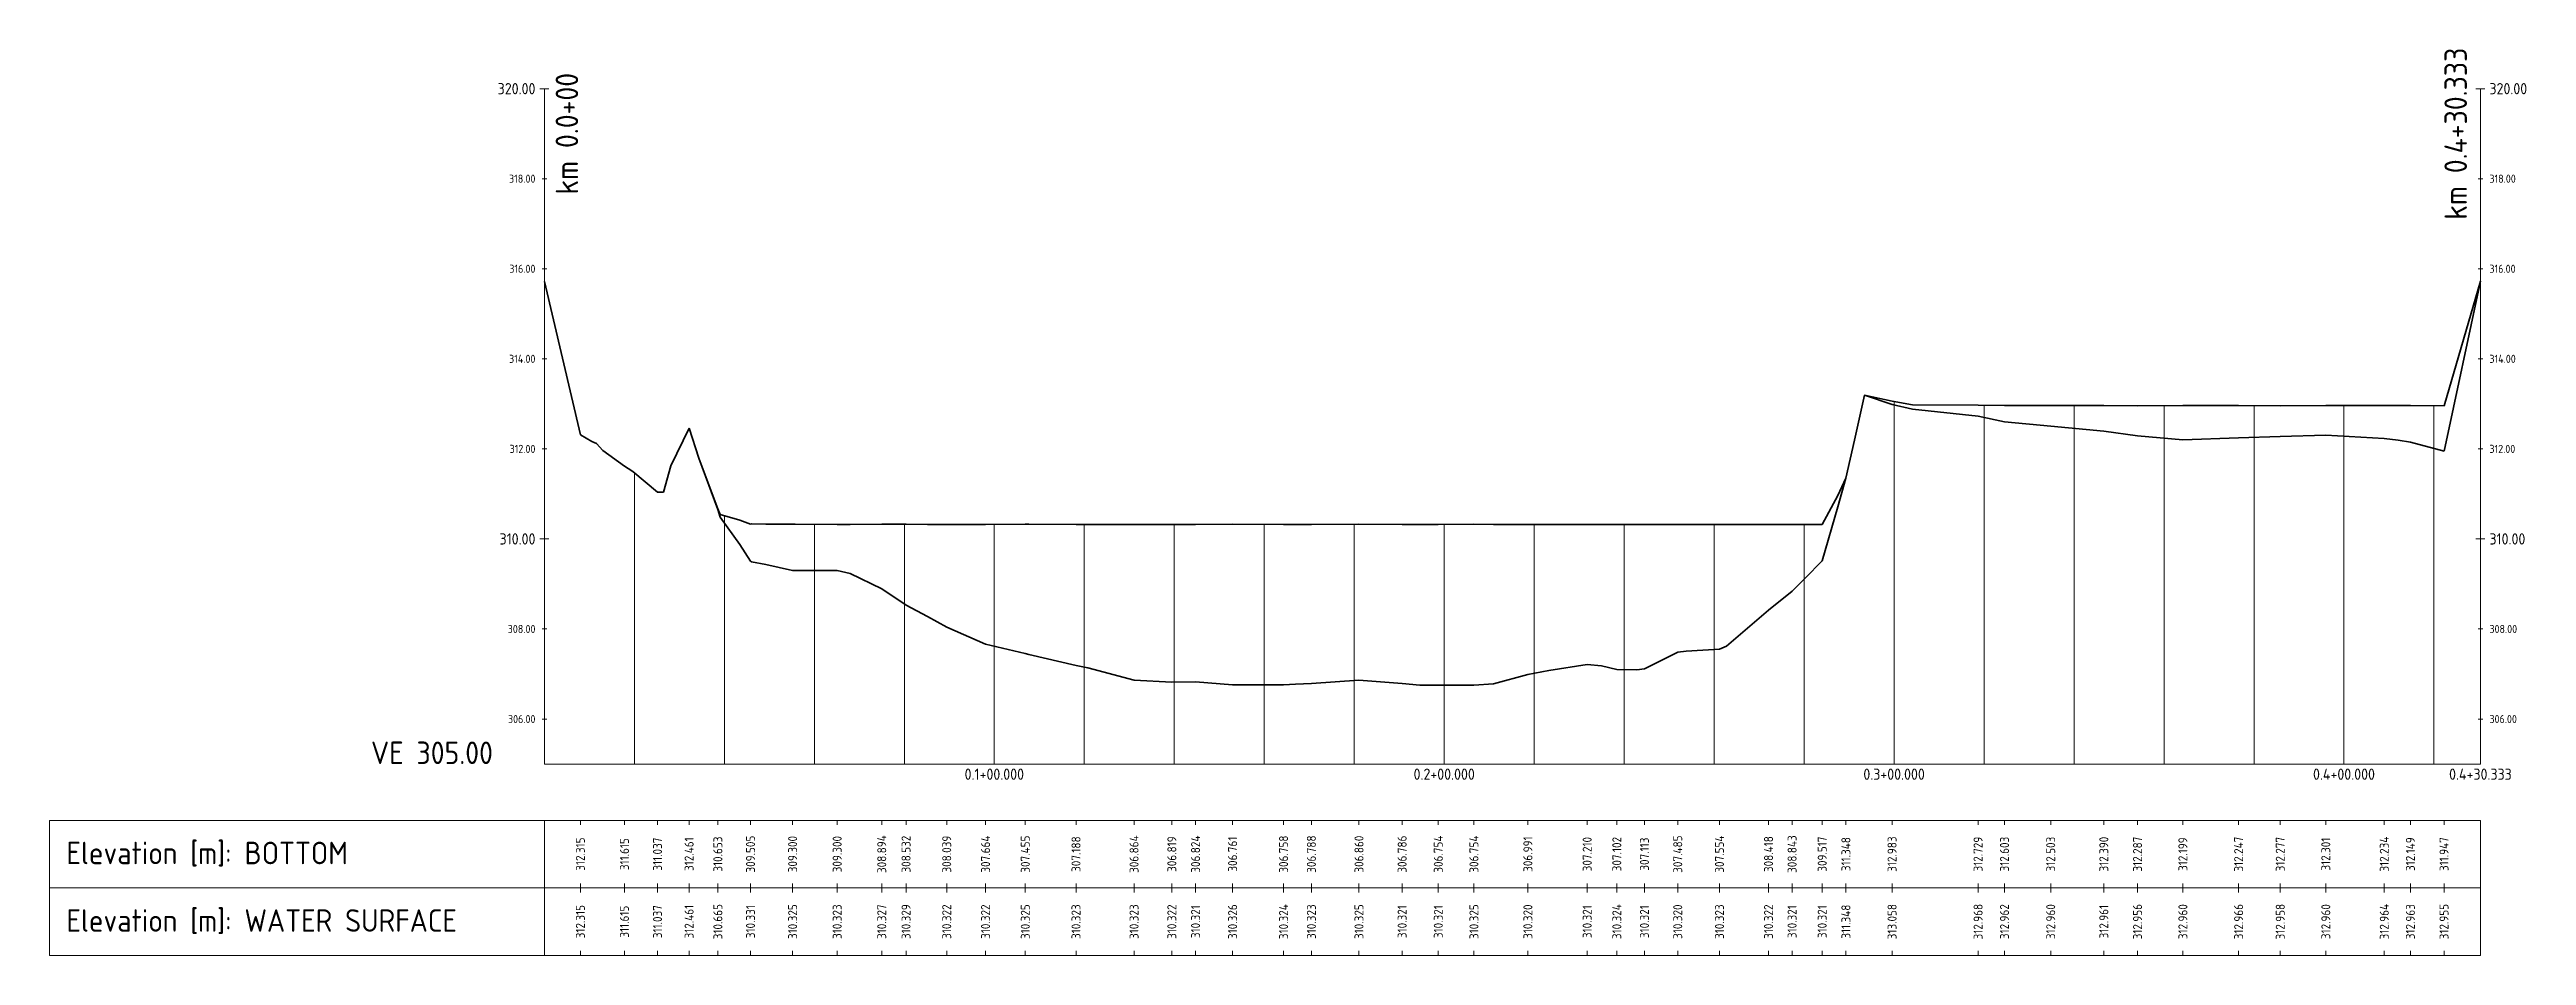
# Model space of a CAD drawing. Extents: x 67463 to 68362, y 11592 to 12816.
# Drawn here: x 67812 to 68362, y 12615 to 12816 of the extents above; entities outside this region: 1.
import ezdxf

# ---------------------------------------------------------------- set-up
doc = ezdxf.new("R2010")
doc.units = 0
doc.header["$MEASUREMENT"] = 0
doc.layers.add('4', color=254, linetype='CONTINUOUS', lineweight=9)
doc.styles.add('A_HoehenPlan', font='isocp.shx')
doc.styles.add('A_HoehenPlanBand', font='isocp.shx')

msp = doc.modelspace()

# ---------------------------------------------------------------- linework, layer by layer
at = {"layer": '4', "color": 251, "linetype": 'Continuous', "lineweight": 15}
for p, q in [((67920.68, 12807.8), (67922.68, 12807.8)), ((67920.68, 12807.8), (67922.68, 12807.8)), ((68351.01, 12807.8), (68353.01, 12807.8)), ((68351.01, 12807.8), (68353.01, 12807.8)), ((67920.68, 12707.8), (67922.68, 12707.8)), ((67920.68, 12707.8), (67922.68, 12707.8)), ((68351.01, 12707.8), (68353.01, 12707.8)), ((68351.01, 12707.8), (68353.01, 12707.8))]:
    msp.add_line(p, q, dxfattribs=at)
at = {"layer": '4', "color": 7, "lineweight": 15}
for p, q in [((67921.68, 12657.8), (67921.68, 12807.8)), ((68352.01, 12657.8), (68352.01, 12807.8)), ((67921.68, 12657.8), (68352.01, 12657.8))]:
    msp.add_line(p, q, dxfattribs=at)
at = {"layer": '4', "color": 253, "linetype": 'Continuous', "lineweight": 15}
for p, q in [((67921.18, 12787.8), (67922.18, 12787.8)), ((67921.18, 12787.8), (67922.18, 12787.8)), ((68351.51, 12787.8), (68352.51, 12787.8)), ((68351.51, 12787.8), (68352.51, 12787.8)), ((67921.18, 12767.8), (67922.18, 12767.8)), ((67921.18, 12767.8), (67922.18, 12767.8)), ((68351.51, 12767.8), (68352.51, 12767.8)), ((68351.51, 12767.8), (68352.51, 12767.8)), ((67921.18, 12747.8), (67922.18, 12747.8)), ((67921.18, 12747.8), (67922.18, 12747.8)), ((68351.51, 12747.8), (68352.51, 12747.8)), ((68351.51, 12747.8), (68352.51, 12747.8)), ((67921.18, 12727.8), (67922.18, 12727.8)), ((67921.18, 12727.8), (67922.18, 12727.8)), ((68351.51, 12727.8), (68352.51, 12727.8)), ((68351.51, 12727.8), (68352.51, 12727.8)), ((67921.18, 12687.8), (67922.18, 12687.8)), ((67921.18, 12687.8), (67922.18, 12687.8)), ((68351.51, 12687.8), (68352.51, 12687.8)), ((68351.51, 12687.8), (68352.51, 12687.8)), ((67921.18, 12667.8), (67922.18, 12667.8)), ((67921.18, 12667.8), (67922.18, 12667.8)), ((68351.51, 12667.8), (68352.51, 12667.8)), ((68351.51, 12667.8), (68352.51, 12667.8))]:
    msp.add_line(p, q, dxfattribs=at)
at = {"layer": '4', "color": 252, "linetype": 'Continuous', "lineweight": 18}
for p, q in [((67921.68, 12657.8), (67921.68, 12764.97)), ((67921.68, 12657.8), (67921.68, 12764.97)), ((68221.68, 12657.8), (68221.68, 12738.3)), ((68221.68, 12657.8), (68221.68, 12738.3)), ((68321.68, 12657.8), (68321.68, 12737.42)), ((68321.68, 12657.8), (68321.68, 12737.42)), ((68021.68, 12657.8), (68021.68, 12711.03)), ((68021.68, 12657.8), (68021.68, 12711.03)), ((68121.68, 12657.8), (68121.68, 12711.02)), ((68121.68, 12657.8), (68121.68, 12711.02))]:
    msp.add_line(p, q, dxfattribs=at)
at = {"layer": '4', "color": 92, "linetype": 'Continuous', "lineweight": 35}
for p, q in [((67921.68, 12764.97), (67929.67, 12730.95)), ((67921.68, 12764.97), (67929.67, 12730.95)), ((68343.92, 12727.27), (68352.01, 12765.04)), ((68343.92, 12727.27), (68352.01, 12765.04)), ((68212.86, 12729.74), (68215.08, 12739.75)), ((68212.86, 12729.74), (68215.08, 12739.75)), ((68215.08, 12739.75), (68221.23, 12737.64)), ((68215.08, 12739.75), (68221.23, 12737.64)), ((68221.23, 12737.64), (68225.77, 12736.65)), ((68221.23, 12737.64), (68225.77, 12736.65)), ((68225.77, 12736.65), (68240.35, 12735.09)), ((68225.77, 12736.65), (68240.35, 12735.09)), ((68240.35, 12735.09), (68246.22, 12733.83)), ((68240.35, 12735.09), (68246.22, 12733.83)), ((67929.67, 12730.95), (67932.25, 12729.42)), ((67929.67, 12730.95), (67932.25, 12729.42)), ((67932.25, 12729.42), (67933.29, 12729)), ((67932.25, 12729.42), (67933.29, 12729)), ((67949.79, 12724.06), (67953.84, 12732.41)), ((67949.79, 12724.06), (67953.84, 12732.41)), ((67953.84, 12732.41), (67956, 12725.74)), ((67953.84, 12732.41), (67956, 12725.74)), ((68210.97, 12721.28), (68212.86, 12729.74)), ((68210.97, 12721.28), (68212.86, 12729.74)), ((68246.22, 12733.83), (68256.49, 12732.83)), ((68246.22, 12733.83), (68256.49, 12732.83)), ((68256.49, 12732.83), (68268.3, 12731.71)), ((68256.49, 12732.83), (68268.3, 12731.71)), ((68268.3, 12731.71), (68275.79, 12730.67)), ((68268.3, 12731.71), (68275.79, 12730.67)), ((68275.79, 12730.67), (68285.87, 12729.8)), ((68275.79, 12730.67), (68285.87, 12729.8)), ((68285.87, 12729.8), (68298.26, 12730.28)), ((68285.87, 12729.8), (68298.26, 12730.28)), ((68298.26, 12730.28), (68307.52, 12730.57)), ((68298.26, 12730.28), (68307.52, 12730.57)), ((68307.52, 12730.57), (68317.64, 12730.81)), ((68307.52, 12730.57), (68317.64, 12730.81)), ((68317.64, 12730.81), (68330.64, 12730.14)), ((68317.64, 12730.81), (68330.64, 12730.14)), ((68330.64, 12730.14), (68333.71, 12729.75)), ((68330.64, 12730.14), (68333.71, 12729.75)), ((68333.71, 12729.75), (68336.44, 12729.29)), ((68333.71, 12729.75), (68336.44, 12729.29)), ((68336.44, 12729.29), (68343.92, 12727.27)), ((68336.44, 12729.29), (68343.92, 12727.27)), ((67933.29, 12729), (67934.66, 12727.45)), ((67933.29, 12729), (67934.66, 12727.45)), ((67934.66, 12727.45), (67939.47, 12723.95)), ((67934.66, 12727.45), (67939.47, 12723.95)), ((67939.47, 12723.95), (67940.3, 12723.42)), ((67939.47, 12723.95), (67940.3, 12723.42)), ((67948.13, 12718.2), (67949.79, 12724.06)), ((67948.13, 12718.2), (67949.79, 12724.06)), ((67956, 12725.74), (67960.23, 12714.34)), ((67956, 12725.74), (67960.23, 12714.34)), ((67940.3, 12723.42), (67941.31, 12722.79)), ((67940.3, 12723.42), (67941.31, 12722.79)), ((67941.31, 12722.79), (67946.82, 12718.17)), ((67941.31, 12722.79), (67946.82, 12718.17)), ((67946.82, 12718.17), (67948.13, 12718.2)), ((67946.82, 12718.17), (67948.13, 12718.2)), ((68209.16, 12714.91), (68210.97, 12721.28)), ((68209.16, 12714.91), (68210.97, 12721.28)), ((67960.23, 12714.34), (67960.78, 12712.63)), ((67960.23, 12714.34), (67960.78, 12712.63)), ((67960.78, 12712.63), (67965.13, 12706.58)), ((67960.78, 12712.63), (67965.13, 12706.58)), ((68205.7, 12702.97), (68209.16, 12714.91)), ((68205.7, 12702.97), (68209.16, 12714.91)), ((67965.13, 12706.58), (67967.49, 12702.85)), ((67965.13, 12706.58), (67967.49, 12702.85)), ((67967.49, 12702.85), (67967.74, 12702.75)), ((67967.49, 12702.85), (67967.74, 12702.75)), ((67967.74, 12702.75), (67970.93, 12702.1)), ((67967.74, 12702.75), (67970.93, 12702.1)), ((67970.93, 12702.1), (67976.85, 12700.81)), ((67970.93, 12702.1), (67976.85, 12700.81)), ((68201.95, 12699.12), (68205.7, 12702.97)), ((68201.95, 12699.12), (68205.7, 12702.97)), ((67976.85, 12700.81), (67977.44, 12700.8)), ((67976.85, 12700.81), (67977.44, 12700.8)), ((67977.44, 12700.8), (67986.75, 12700.8)), ((67977.44, 12700.8), (67986.75, 12700.8)), ((67986.75, 12700.8), (67989.65, 12700.12)), ((67986.75, 12700.8), (67989.65, 12700.12)), ((67989.65, 12700.12), (67996.66, 12696.74)), ((67989.65, 12700.12), (67996.66, 12696.74)), ((67996.66, 12696.74), (68002.06, 12693.12)), ((67996.66, 12696.74), (68002.06, 12693.12)), ((68193.77, 12691.98), (68199.01, 12696.23)), ((68193.77, 12691.98), (68199.01, 12696.23)), ((68199.01, 12696.23), (68201.95, 12699.12)), ((68199.01, 12696.23), (68201.95, 12699.12)), ((68002.06, 12693.12), (68006.84, 12690.61)), ((68002.06, 12693.12), (68006.84, 12690.61)), ((68006.84, 12690.61), (68011.1, 12688.19)), ((68006.84, 12690.61), (68011.1, 12688.19)), ((68186.54, 12685.73), (68193.77, 12691.98)), ((68186.54, 12685.73), (68193.77, 12691.98)), ((68011.1, 12688.19), (68019.73, 12684.44)), ((68011.1, 12688.19), (68019.73, 12684.44)), ((68184.43, 12683.95), (68186.54, 12685.73)), ((68184.43, 12683.95), (68186.54, 12685.73)), ((68019.73, 12684.44), (68028.57, 12682.36)), ((68019.73, 12684.44), (68028.57, 12682.36)), ((68028.57, 12682.36), (68029.34, 12682.16)), ((68028.57, 12682.36), (68029.34, 12682.16)), ((68029.34, 12682.16), (68039.84, 12679.68)), ((68029.34, 12682.16), (68039.84, 12679.68)), ((68039.84, 12679.68), (68042.47, 12679.16)), ((68039.84, 12679.68), (68042.47, 12679.16)), ((68144.91, 12678.57), (68153.46, 12679.9)), ((68144.91, 12678.57), (68153.46, 12679.9)), ((68153.46, 12679.9), (68156.62, 12679.64)), ((68153.46, 12679.9), (68156.62, 12679.64)), ((68156.62, 12679.64), (68160.05, 12678.82)), ((68156.62, 12679.64), (68160.05, 12678.82)), ((68166.19, 12678.93), (68167.53, 12679.63)), ((68166.19, 12678.93), (68167.53, 12679.63)), ((68167.53, 12679.63), (68173.59, 12682.66)), ((68167.53, 12679.63), (68173.59, 12682.66)), ((68173.59, 12682.66), (68175.46, 12682.9)), ((68173.59, 12682.66), (68175.46, 12682.9)), ((68175.46, 12682.9), (68182.87, 12683.35)), ((68175.46, 12682.9), (68182.87, 12683.35)), ((68182.87, 12683.35), (68184.43, 12683.95)), ((68182.87, 12683.35), (68184.43, 12683.95)), ((68042.47, 12679.16), (68052.74, 12676.44)), ((68042.47, 12679.16), (68052.74, 12676.44)), ((68052.74, 12676.44), (68061.14, 12675.99)), ((68052.74, 12676.44), (68061.14, 12675.99)), ((68061.14, 12675.99), (68066.41, 12676.05)), ((68061.14, 12675.99), (68066.41, 12676.05)), ((68066.41, 12676.05), (68074.64, 12675.41)), ((68066.41, 12676.05), (68074.64, 12675.41)), ((68074.64, 12675.41), (68085.97, 12675.38)), ((68074.64, 12675.41), (68085.97, 12675.38)), ((68085.97, 12675.38), (68088.65, 12675.58)), ((68085.97, 12675.38), (68088.65, 12675.58)), ((68088.65, 12675.58), (68092.16, 12675.68)), ((68088.65, 12675.58), (68092.16, 12675.68)), ((68092.16, 12675.68), (68102.74, 12676.41)), ((68092.16, 12675.68), (68102.74, 12676.41)), ((68102.74, 12676.41), (68112.33, 12675.66)), ((68102.74, 12676.41), (68112.33, 12675.66)), ((68112.33, 12675.66), (68116.24, 12675.36)), ((68112.33, 12675.66), (68116.24, 12675.36)), ((68116.24, 12675.36), (68120.37, 12675.35)), ((68116.24, 12675.36), (68120.37, 12675.35)), ((68120.37, 12675.35), (68128.29, 12675.34)), ((68120.37, 12675.35), (68128.29, 12675.34)), ((68128.29, 12675.34), (68132.64, 12675.61)), ((68128.29, 12675.34), (68132.64, 12675.61)), ((68132.64, 12675.61), (68140.28, 12677.71)), ((68132.64, 12675.61), (68140.28, 12677.71)), ((68140.28, 12677.71), (68144.91, 12678.57)), ((68140.28, 12677.71), (68144.91, 12678.57)), ((68160.05, 12678.82), (68164.47, 12678.74)), ((68160.05, 12678.82), (68164.47, 12678.74)), ((68164.47, 12678.74), (68166.19, 12678.93)), ((68164.47, 12678.74), (68166.19, 12678.93))]:
    msp.add_line(p, q, dxfattribs=at)
at = {"layer": '4', "color": 5, "linetype": 'Continuous', "lineweight": 35}
for p, q in [((67921.68, 12764.97), (67929.67, 12730.95)), ((67921.68, 12764.97), (67929.67, 12730.95)), ((68343.92, 12737.35), (68352.01, 12765.03)), ((68343.92, 12737.35), (68352.01, 12765.03)), ((68212.86, 12729.73), (68215.08, 12739.75)), ((68212.86, 12729.73), (68215.08, 12739.75)), ((68215.08, 12739.75), (68221.23, 12738.38)), ((68215.08, 12739.75), (68221.23, 12738.38)), ((68221.23, 12738.38), (68225.77, 12737.57)), ((68221.23, 12738.38), (68225.77, 12737.57)), ((68225.77, 12737.57), (68240.35, 12737.48)), ((68225.77, 12737.57), (68240.35, 12737.48)), ((68240.35, 12737.48), (68246.22, 12737.42)), ((68240.35, 12737.48), (68246.22, 12737.42)), ((68246.22, 12737.42), (68256.49, 12737.4)), ((68246.22, 12737.42), (68256.49, 12737.4)), ((68256.49, 12737.4), (68268.3, 12737.42)), ((68256.49, 12737.4), (68268.3, 12737.42)), ((68268.3, 12737.42), (68275.79, 12737.36)), ((68268.3, 12737.42), (68275.79, 12737.36)), ((68275.79, 12737.36), (68285.87, 12737.4)), ((68275.79, 12737.36), (68285.87, 12737.4)), ((68285.87, 12737.4), (68298.26, 12737.47)), ((68285.87, 12737.4), (68298.26, 12737.47)), ((68298.26, 12737.47), (68307.52, 12737.39)), ((68298.26, 12737.47), (68307.52, 12737.39)), ((68307.52, 12737.39), (68317.64, 12737.41)), ((68307.52, 12737.39), (68317.64, 12737.41)), ((68317.64, 12737.41), (68330.64, 12737.44)), ((68317.64, 12737.41), (68330.64, 12737.44)), ((68330.64, 12737.44), (68333.71, 12737.42)), ((68330.64, 12737.44), (68333.71, 12737.42)), ((68333.71, 12737.42), (68336.44, 12737.43)), ((68333.71, 12737.42), (68336.44, 12737.43)), ((68336.44, 12737.43), (68343.92, 12737.35)), ((68336.44, 12737.43), (68343.92, 12737.35)), ((67929.67, 12730.95), (67932.25, 12729.42)), ((67929.67, 12730.95), (67932.25, 12729.42)), ((67932.25, 12729.42), (67933.29, 12729)), ((67932.25, 12729.42), (67933.29, 12729)), ((67949.79, 12724.06), (67953.84, 12732.41)), ((67949.79, 12724.06), (67953.84, 12732.41)), ((67953.84, 12732.41), (67956, 12725.74)), ((67953.84, 12732.41), (67956, 12725.74)), ((68210.97, 12721.28), (68212.86, 12729.73)), ((68210.97, 12721.28), (68212.86, 12729.73)), ((67933.29, 12729), (67934.66, 12727.45)), ((67933.29, 12729), (67934.66, 12727.45)), ((67934.66, 12727.45), (67939.47, 12723.95)), ((67934.66, 12727.45), (67939.47, 12723.95)), ((67939.47, 12723.95), (67940.3, 12723.42)), ((67939.47, 12723.95), (67940.3, 12723.42)), ((67948.13, 12718.2), (67949.79, 12724.06)), ((67948.13, 12718.2), (67949.79, 12724.06)), ((67956, 12725.74), (67960.23, 12714.45)), ((67956, 12725.74), (67960.23, 12714.45)), ((67940.3, 12723.42), (67941.31, 12722.79)), ((67940.3, 12723.42), (67941.31, 12722.79)), ((67941.31, 12722.79), (67946.82, 12718.17)), ((67941.31, 12722.79), (67946.82, 12718.17)), ((67946.82, 12718.17), (67948.13, 12718.2)), ((67946.82, 12718.17), (67948.13, 12718.2)), ((68209.16, 12717.41), (68210.97, 12721.28)), ((68209.16, 12717.41), (68210.97, 12721.28)), ((67960.23, 12714.45), (67960.78, 12713.24)), ((67960.23, 12714.45), (67960.78, 12713.24)), ((67960.78, 12713.24), (67965.13, 12711.94)), ((67960.78, 12713.24), (67965.13, 12711.94)), ((68205.7, 12711.02), (68209.16, 12717.41)), ((68205.7, 12711.02), (68209.16, 12717.41)), ((67965.13, 12711.94), (67967.49, 12711.11)), ((67965.13, 12711.94), (67967.49, 12711.11)), ((67967.49, 12711.11), (67967.74, 12711.12)), ((67967.49, 12711.11), (67967.74, 12711.12)), ((67967.74, 12711.12), (67970.93, 12711.1)), ((67967.74, 12711.12), (67970.93, 12711.1)), ((67970.93, 12711.1), (67976.85, 12711.05)), ((67970.93, 12711.1), (67976.85, 12711.05)), ((67976.85, 12711.05), (67977.44, 12711.06)), ((67976.85, 12711.05), (67977.44, 12711.06)), ((67977.44, 12711.06), (67986.75, 12711.04)), ((67977.44, 12711.06), (67986.75, 12711.04)), ((67986.75, 12711.04), (67989.65, 12710.97)), ((67986.75, 12711.04), (67989.65, 12710.97)), ((67989.65, 12710.97), (67996.66, 12711.08)), ((67989.65, 12710.97), (67996.66, 12711.08)), ((67996.66, 12711.08), (68002.06, 12711.09)), ((67996.66, 12711.08), (68002.06, 12711.09)), ((68002.06, 12711.09), (68006.84, 12711.02)), ((68002.06, 12711.09), (68006.84, 12711.02)), ((68006.84, 12711.02), (68011.1, 12711.03)), ((68006.84, 12711.02), (68011.1, 12711.03)), ((68011.1, 12711.03), (68019.73, 12711.03)), ((68011.1, 12711.03), (68019.73, 12711.03)), ((68019.73, 12711.03), (68028.57, 12711.05)), ((68019.73, 12711.03), (68028.57, 12711.05)), ((68028.57, 12711.05), (68029.34, 12711.05)), ((68028.57, 12711.05), (68029.34, 12711.05)), ((68029.34, 12711.05), (68039.84, 12711.04)), ((68029.34, 12711.05), (68039.84, 12711.04)), ((68039.84, 12711.04), (68042.47, 12711.03)), ((68039.84, 12711.04), (68042.47, 12711.03)), ((68042.47, 12711.03), (68052.74, 12711.04)), ((68042.47, 12711.03), (68052.74, 12711.04)), ((68052.74, 12711.04), (68061.14, 12711.02)), ((68052.74, 12711.04), (68061.14, 12711.02)), ((68061.14, 12711.02), (68066.41, 12711.02)), ((68061.14, 12711.02), (68066.41, 12711.02)), ((68066.41, 12711.02), (68074.64, 12711.07)), ((68066.41, 12711.02), (68074.64, 12711.07)), ((68074.64, 12711.07), (68085.97, 12711.04)), ((68074.64, 12711.07), (68085.97, 12711.04)), ((68085.97, 12711.04), (68088.65, 12711.02)), ((68085.97, 12711.04), (68088.65, 12711.02)), ((68088.65, 12711.02), (68092.16, 12711.03)), ((68088.65, 12711.02), (68092.16, 12711.03)), ((68092.16, 12711.03), (68102.74, 12711.06)), ((68092.16, 12711.03), (68102.74, 12711.06)), ((68102.74, 12711.06), (68112.33, 12711.02)), ((68102.74, 12711.06), (68112.33, 12711.02)), ((68112.33, 12711.02), (68116.24, 12711.01)), ((68112.33, 12711.02), (68116.24, 12711.01)), ((68116.24, 12711.01), (68120.37, 12711.01)), ((68116.24, 12711.01), (68120.37, 12711.01)), ((68120.37, 12711.01), (68128.29, 12711.06)), ((68120.37, 12711.01), (68128.29, 12711.06)), ((68128.29, 12711.06), (68132.64, 12711.03)), ((68128.29, 12711.06), (68132.64, 12711.03)), ((68132.64, 12711.03), (68140.28, 12711)), ((68132.64, 12711.03), (68140.28, 12711)), ((68140.28, 12711), (68144.91, 12711)), ((68140.28, 12711), (68144.91, 12711)), ((68144.91, 12711), (68153.46, 12711.02)), ((68144.91, 12711), (68153.46, 12711.02)), ((68153.46, 12711.02), (68156.62, 12711.01)), ((68153.46, 12711.02), (68156.62, 12711.01)), ((68156.62, 12711.01), (68160.05, 12711.04)), ((68156.62, 12711.01), (68160.05, 12711.04)), ((68160.05, 12711.04), (68164.47, 12711.03)), ((68160.05, 12711.04), (68164.47, 12711.03)), ((68164.47, 12711.03), (68166.19, 12711.01)), ((68164.47, 12711.03), (68166.19, 12711.01)), ((68166.19, 12711.01), (68167.53, 12711.01)), ((68166.19, 12711.01), (68167.53, 12711.01)), ((68167.53, 12711.01), (68173.59, 12711)), ((68167.53, 12711.01), (68173.59, 12711)), ((68173.59, 12711), (68175.46, 12711.01)), ((68173.59, 12711), (68175.46, 12711.01)), ((68175.46, 12711.01), (68182.87, 12711.04)), ((68175.46, 12711.01), (68182.87, 12711.04)), ((68182.87, 12711.04), (68184.43, 12711.02)), ((68182.87, 12711.04), (68184.43, 12711.02)), ((68184.43, 12711.02), (68186.54, 12711.03)), ((68184.43, 12711.02), (68186.54, 12711.03)), ((68186.54, 12711.03), (68193.77, 12711.02)), ((68186.54, 12711.03), (68193.77, 12711.02)), ((68193.77, 12711.02), (68199.01, 12711.01)), ((68193.77, 12711.02), (68199.01, 12711.01)), ((68199.01, 12711.01), (68201.95, 12711.01)), ((68199.01, 12711.01), (68201.95, 12711.01)), ((68201.95, 12711.01), (68205.7, 12711.02)), ((68201.95, 12711.01), (68205.7, 12711.02))]:
    msp.add_line(p, q, dxfattribs=at)
at = {"layer": '4', "color": 254, "linetype": 'Continuous', "lineweight": 9}
for p, q in [((68241.68, 12657.8), (68241.68, 12737.47)), ((68241.68, 12657.8), (68241.68, 12737.47)), ((68261.68, 12657.8), (68261.68, 12737.41)), ((68261.68, 12657.8), (68261.68, 12737.41)), ((68281.68, 12657.8), (68281.68, 12737.39)), ((68281.68, 12657.8), (68281.68, 12737.39)), ((68301.68, 12657.8), (68301.68, 12737.44)), ((68301.68, 12657.8), (68301.68, 12737.44)), ((68341.68, 12657.8), (68341.68, 12737.38)), ((68341.68, 12657.8), (68341.68, 12737.38)), ((67941.68, 12657.8), (67941.68, 12722.48)), ((67941.68, 12657.8), (67941.68, 12722.48)), ((67961.68, 12657.8), (67961.68, 12712.97)), ((67961.68, 12657.8), (67961.68, 12712.97)), ((67981.68, 12657.8), (67981.68, 12711.05)), ((67981.68, 12657.8), (67981.68, 12711.05)), ((68001.68, 12657.8), (68001.68, 12711.09)), ((68001.68, 12657.8), (68001.68, 12711.09)), ((68041.68, 12657.8), (68041.68, 12711.03)), ((68041.68, 12657.8), (68041.68, 12711.03)), ((68061.68, 12657.8), (68061.68, 12711.02)), ((68061.68, 12657.8), (68061.68, 12711.02)), ((68081.68, 12657.8), (68081.68, 12711.05)), ((68081.68, 12657.8), (68081.68, 12711.05)), ((68101.68, 12657.8), (68101.68, 12711.05)), ((68101.68, 12657.8), (68101.68, 12711.05)), ((68141.68, 12657.8), (68141.68, 12711)), ((68141.68, 12657.8), (68141.68, 12711)), ((68161.68, 12657.8), (68161.68, 12711.03)), ((68161.68, 12657.8), (68161.68, 12711.03)), ((68181.68, 12657.8), (68181.68, 12711.03)), ((68181.68, 12657.8), (68181.68, 12711.03)), ((68201.68, 12657.8), (68201.68, 12711.01)), ((68201.68, 12657.8), (68201.68, 12711.01))]:
    msp.add_line(p, q, dxfattribs=at)
at = {"layer": '4', "color": 7, "linetype": 'Continuous', "lineweight": 15}
for p, q in [((67929.67, 12645.3), (67929.67, 12644.3)), ((67929.67, 12645.3), (67929.67, 12644.3)), ((67939.47, 12645.3), (67939.47, 12644.3)), ((67939.47, 12645.3), (67939.47, 12644.3)), ((67946.82, 12645.3), (67946.82, 12644.3)), ((67946.82, 12645.3), (67946.82, 12644.3)), ((67953.84, 12645.3), (67953.84, 12644.3)), ((67953.84, 12645.3), (67953.84, 12644.3)), ((67960.23, 12645.3), (67960.23, 12644.3)), ((67960.23, 12645.3), (67960.23, 12644.3)), ((67967.49, 12645.3), (67967.49, 12644.3)), ((67967.49, 12645.3), (67967.49, 12644.3)), ((67976.85, 12645.3), (67976.85, 12644.3)), ((67976.85, 12645.3), (67976.85, 12644.3)), ((67986.75, 12645.3), (67986.75, 12644.3)), ((67986.75, 12645.3), (67986.75, 12644.3)), ((67996.66, 12645.3), (67996.66, 12644.3)), ((67996.66, 12645.3), (67996.66, 12644.3)), ((68002.06, 12645.3), (68002.06, 12644.3)), ((68002.06, 12645.3), (68002.06, 12644.3)), ((68011.1, 12645.3), (68011.1, 12644.3)), ((68011.1, 12645.3), (68011.1, 12644.3)), ((68019.73, 12645.3), (68019.73, 12644.3)), ((68019.73, 12645.3), (68019.73, 12644.3)), ((68028.57, 12645.3), (68028.57, 12644.3)), ((68028.57, 12645.3), (68028.57, 12644.3)), ((68039.84, 12645.3), (68039.84, 12644.3)), ((68039.84, 12645.3), (68039.84, 12644.3)), ((68052.74, 12645.3), (68052.74, 12644.3)), ((68052.74, 12645.3), (68052.74, 12644.3)), ((68061.14, 12645.3), (68061.14, 12644.3)), ((68061.14, 12645.3), (68061.14, 12644.3)), ((68066.41, 12645.3), (68066.41, 12644.3)), ((68066.41, 12645.3), (68066.41, 12644.3)), ((68074.64, 12645.3), (68074.64, 12644.3)), ((68074.64, 12645.3), (68074.64, 12644.3)), ((68085.97, 12645.3), (68085.97, 12644.3)), ((68085.97, 12645.3), (68085.97, 12644.3)), ((68092.16, 12645.3), (68092.16, 12644.3)), ((68092.16, 12645.3), (68092.16, 12644.3)), ((68102.74, 12645.3), (68102.74, 12644.3)), ((68102.74, 12645.3), (68102.74, 12644.3)), ((68112.33, 12645.3), (68112.33, 12644.3)), ((68112.33, 12645.3), (68112.33, 12644.3)), ((68120.37, 12645.3), (68120.37, 12644.3)), ((68120.37, 12645.3), (68120.37, 12644.3)), ((68128.29, 12645.3), (68128.29, 12644.3)), ((68128.29, 12645.3), (68128.29, 12644.3)), ((68140.28, 12645.3), (68140.28, 12644.3)), ((68140.28, 12645.3), (68140.28, 12644.3)), ((68153.46, 12645.3), (68153.46, 12644.3)), ((68153.46, 12645.3), (68153.46, 12644.3)), ((68160.05, 12645.3), (68160.05, 12644.3)), ((68160.05, 12645.3), (68160.05, 12644.3)), ((68166.19, 12645.3), (68166.19, 12644.3)), ((68166.19, 12645.3), (68166.19, 12644.3)), ((68173.59, 12645.3), (68173.59, 12644.3)), ((68173.59, 12645.3), (68173.59, 12644.3)), ((68182.87, 12645.3), (68182.87, 12644.3)), ((68182.87, 12645.3), (68182.87, 12644.3)), ((68193.77, 12645.3), (68193.77, 12644.3)), ((68193.77, 12645.3), (68193.77, 12644.3)), ((68199.01, 12645.3), (68199.01, 12644.3)), ((68199.01, 12645.3), (68199.01, 12644.3)), ((68205.7, 12645.3), (68205.7, 12644.3)), ((68205.7, 12645.3), (68205.7, 12644.3)), ((68210.97, 12645.3), (68210.97, 12644.3)), ((68210.97, 12645.3), (68210.97, 12644.3)), ((68221.23, 12645.3), (68221.23, 12644.3)), ((68221.23, 12645.3), (68221.23, 12644.3)), ((68240.35, 12645.3), (68240.35, 12644.3)), ((68240.35, 12645.3), (68240.35, 12644.3)), ((68246.22, 12645.3), (68246.22, 12644.3)), ((68246.22, 12645.3), (68246.22, 12644.3)), ((68256.49, 12645.3), (68256.49, 12644.3)), ((68256.49, 12645.3), (68256.49, 12644.3)), ((68268.3, 12645.3), (68268.3, 12644.3)), ((68268.3, 12645.3), (68268.3, 12644.3)), ((68275.79, 12645.3), (68275.79, 12644.3)), ((68275.79, 12645.3), (68275.79, 12644.3)), ((68285.87, 12645.3), (68285.87, 12644.3)), ((68285.87, 12645.3), (68285.87, 12644.3)), ((68298.26, 12645.3), (68298.26, 12644.3)), ((68298.26, 12645.3), (68298.26, 12644.3)), ((68307.52, 12645.3), (68307.52, 12644.3)), ((68307.52, 12645.3), (68307.52, 12644.3)), ((68317.64, 12645.3), (68317.64, 12644.3)), ((68317.64, 12645.3), (68317.64, 12644.3)), ((68330.64, 12645.3), (68330.64, 12644.3)), ((68330.64, 12645.3), (68330.64, 12644.3)), ((68336.44, 12645.3), (68336.44, 12644.3)), ((68336.44, 12645.3), (68336.44, 12644.3)), ((68343.92, 12645.3), (68343.92, 12644.3)), ((68343.92, 12645.3), (68343.92, 12644.3)), ((67929.67, 12630.3), (67929.67, 12631.3)), ((67929.67, 12630.3), (67929.67, 12631.3)), ((67929.67, 12630.3), (67929.67, 12629.3)), ((67929.67, 12630.3), (67929.67, 12629.3)), ((67939.47, 12630.3), (67939.47, 12631.3)), ((67939.47, 12630.3), (67939.47, 12631.3)), ((67939.47, 12630.3), (67939.47, 12629.3)), ((67939.47, 12630.3), (67939.47, 12629.3)), ((67946.82, 12630.3), (67946.82, 12631.3)), ((67946.82, 12630.3), (67946.82, 12631.3)), ((67946.82, 12630.3), (67946.82, 12629.3)), ((67946.82, 12630.3), (67946.82, 12629.3)), ((67953.84, 12630.3), (67953.84, 12631.3)), ((67953.84, 12630.3), (67953.84, 12631.3)), ((67953.84, 12630.3), (67953.84, 12629.3)), ((67953.84, 12630.3), (67953.84, 12629.3)), ((67960.23, 12630.3), (67960.23, 12631.3)), ((67960.23, 12630.3), (67960.23, 12631.3)), ((67960.23, 12630.3), (67960.23, 12629.3)), ((67960.23, 12630.3), (67960.23, 12629.3)), ((67967.49, 12630.3), (67967.49, 12631.3)), ((67967.49, 12630.3), (67967.49, 12631.3)), ((67967.49, 12630.3), (67967.49, 12629.3)), ((67967.49, 12630.3), (67967.49, 12629.3)), ((67976.85, 12630.3), (67976.85, 12631.3)), ((67976.85, 12630.3), (67976.85, 12631.3)), ((67976.85, 12630.3), (67976.85, 12629.3)), ((67976.85, 12630.3), (67976.85, 12629.3)), ((67986.75, 12630.3), (67986.75, 12631.3)), ((67986.75, 12630.3), (67986.75, 12631.3)), ((67986.75, 12630.3), (67986.75, 12629.3)), ((67986.75, 12630.3), (67986.75, 12629.3)), ((67996.66, 12630.3), (67996.66, 12631.3)), ((67996.66, 12630.3), (67996.66, 12631.3)), ((67996.66, 12630.3), (67996.66, 12629.3)), ((67996.66, 12630.3), (67996.66, 12629.3)), ((68002.06, 12630.3), (68002.06, 12631.3)), ((68002.06, 12630.3), (68002.06, 12631.3)), ((68002.06, 12630.3), (68002.06, 12629.3)), ((68002.06, 12630.3), (68002.06, 12629.3)), ((68011.1, 12630.3), (68011.1, 12631.3)), ((68011.1, 12630.3), (68011.1, 12631.3)), ((68011.1, 12630.3), (68011.1, 12629.3)), ((68011.1, 12630.3), (68011.1, 12629.3)), ((68019.73, 12630.3), (68019.73, 12631.3)), ((68019.73, 12630.3), (68019.73, 12631.3)), ((68019.73, 12630.3), (68019.73, 12629.3)), ((68019.73, 12630.3), (68019.73, 12629.3)), ((68028.57, 12630.3), (68028.57, 12631.3)), ((68028.57, 12630.3), (68028.57, 12631.3)), ((68028.57, 12630.3), (68028.57, 12629.3)), ((68028.57, 12630.3), (68028.57, 12629.3)), ((68039.84, 12630.3), (68039.84, 12631.3)), ((68039.84, 12630.3), (68039.84, 12631.3)), ((68039.84, 12630.3), (68039.84, 12629.3)), ((68039.84, 12630.3), (68039.84, 12629.3)), ((68052.74, 12630.3), (68052.74, 12631.3)), ((68052.74, 12630.3), (68052.74, 12631.3)), ((68052.74, 12630.3), (68052.74, 12629.3)), ((68052.74, 12630.3), (68052.74, 12629.3)), ((68061.14, 12630.3), (68061.14, 12631.3)), ((68061.14, 12630.3), (68061.14, 12631.3)), ((68061.14, 12630.3), (68061.14, 12629.3)), ((68061.14, 12630.3), (68061.14, 12629.3)), ((68066.41, 12630.3), (68066.41, 12631.3)), ((68066.41, 12630.3), (68066.41, 12631.3)), ((68066.41, 12630.3), (68066.41, 12629.3)), ((68066.41, 12630.3), (68066.41, 12629.3)), ((68074.64, 12630.3), (68074.64, 12631.3)), ((68074.64, 12630.3), (68074.64, 12631.3)), ((68074.64, 12630.3), (68074.64, 12629.3)), ((68074.64, 12630.3), (68074.64, 12629.3)), ((68085.97, 12630.3), (68085.97, 12631.3)), ((68085.97, 12630.3), (68085.97, 12631.3)), ((68085.97, 12630.3), (68085.97, 12629.3)), ((68085.97, 12630.3), (68085.97, 12629.3)), ((68092.16, 12630.3), (68092.16, 12631.3)), ((68092.16, 12630.3), (68092.16, 12631.3)), ((68092.16, 12630.3), (68092.16, 12629.3)), ((68092.16, 12630.3), (68092.16, 12629.3)), ((68102.74, 12630.3), (68102.74, 12631.3)), ((68102.74, 12630.3), (68102.74, 12631.3)), ((68102.74, 12630.3), (68102.74, 12629.3)), ((68102.74, 12630.3), (68102.74, 12629.3)), ((68112.33, 12630.3), (68112.33, 12631.3)), ((68112.33, 12630.3), (68112.33, 12631.3)), ((68112.33, 12630.3), (68112.33, 12629.3)), ((68112.33, 12630.3), (68112.33, 12629.3)), ((68120.37, 12630.3), (68120.37, 12631.3)), ((68120.37, 12630.3), (68120.37, 12631.3)), ((68120.37, 12630.3), (68120.37, 12629.3)), ((68120.37, 12630.3), (68120.37, 12629.3)), ((68128.29, 12630.3), (68128.29, 12631.3)), ((68128.29, 12630.3), (68128.29, 12631.3)), ((68128.29, 12630.3), (68128.29, 12629.3)), ((68128.29, 12630.3), (68128.29, 12629.3)), ((68140.28, 12630.3), (68140.28, 12631.3)), ((68140.28, 12630.3), (68140.28, 12631.3)), ((68140.28, 12630.3), (68140.28, 12629.3)), ((68140.28, 12630.3), (68140.28, 12629.3)), ((68153.46, 12630.3), (68153.46, 12631.3)), ((68153.46, 12630.3), (68153.46, 12631.3)), ((68153.46, 12630.3), (68153.46, 12629.3)), ((68153.46, 12630.3), (68153.46, 12629.3)), ((68160.05, 12630.3), (68160.05, 12631.3)), ((68160.05, 12630.3), (68160.05, 12631.3)), ((68160.05, 12630.3), (68160.05, 12629.3)), ((68160.05, 12630.3), (68160.05, 12629.3)), ((68166.19, 12630.3), (68166.19, 12631.3)), ((68166.19, 12630.3), (68166.19, 12631.3)), ((68166.19, 12630.3), (68166.19, 12629.3)), ((68166.19, 12630.3), (68166.19, 12629.3)), ((68173.59, 12630.3), (68173.59, 12631.3)), ((68173.59, 12630.3), (68173.59, 12631.3)), ((68173.59, 12630.3), (68173.59, 12629.3)), ((68173.59, 12630.3), (68173.59, 12629.3)), ((68182.87, 12630.3), (68182.87, 12631.3)), ((68182.87, 12630.3), (68182.87, 12631.3)), ((68182.87, 12630.3), (68182.87, 12629.3)), ((68182.87, 12630.3), (68182.87, 12629.3)), ((68193.77, 12630.3), (68193.77, 12631.3)), ((68193.77, 12630.3), (68193.77, 12631.3)), ((68193.77, 12630.3), (68193.77, 12629.3)), ((68193.77, 12630.3), (68193.77, 12629.3)), ((68199.01, 12630.3), (68199.01, 12631.3)), ((68199.01, 12630.3), (68199.01, 12631.3)), ((68199.01, 12630.3), (68199.01, 12629.3)), ((68199.01, 12630.3), (68199.01, 12629.3)), ((68205.7, 12630.3), (68205.7, 12631.3)), ((68205.7, 12630.3), (68205.7, 12631.3)), ((68205.7, 12630.3), (68205.7, 12629.3)), ((68205.7, 12630.3), (68205.7, 12629.3)), ((68210.97, 12630.3), (68210.97, 12631.3)), ((68210.97, 12630.3), (68210.97, 12631.3)), ((68210.97, 12630.3), (68210.97, 12629.3)), ((68210.97, 12630.3), (68210.97, 12629.3)), ((68221.23, 12630.3), (68221.23, 12631.3)), ((68221.23, 12630.3), (68221.23, 12631.3)), ((68221.23, 12630.3), (68221.23, 12629.3)), ((68221.23, 12630.3), (68221.23, 12629.3)), ((68240.35, 12630.3), (68240.35, 12631.3)), ((68240.35, 12630.3), (68240.35, 12631.3)), ((68240.35, 12630.3), (68240.35, 12629.3)), ((68240.35, 12630.3), (68240.35, 12629.3)), ((68246.22, 12630.3), (68246.22, 12631.3)), ((68246.22, 12630.3), (68246.22, 12631.3)), ((68246.22, 12630.3), (68246.22, 12629.3)), ((68246.22, 12630.3), (68246.22, 12629.3)), ((68256.49, 12630.3), (68256.49, 12631.3)), ((68256.49, 12630.3), (68256.49, 12631.3)), ((68256.49, 12630.3), (68256.49, 12629.3)), ((68256.49, 12630.3), (68256.49, 12629.3)), ((68268.3, 12630.3), (68268.3, 12631.3)), ((68268.3, 12630.3), (68268.3, 12631.3)), ((68268.3, 12630.3), (68268.3, 12629.3)), ((68268.3, 12630.3), (68268.3, 12629.3)), ((68275.79, 12630.3), (68275.79, 12631.3)), ((68275.79, 12630.3), (68275.79, 12631.3)), ((68275.79, 12630.3), (68275.79, 12629.3)), ((68275.79, 12630.3), (68275.79, 12629.3)), ((68285.87, 12630.3), (68285.87, 12631.3)), ((68285.87, 12630.3), (68285.87, 12631.3)), ((68285.87, 12630.3), (68285.87, 12629.3)), ((68285.87, 12630.3), (68285.87, 12629.3)), ((68298.26, 12630.3), (68298.26, 12631.3)), ((68298.26, 12630.3), (68298.26, 12631.3)), ((68298.26, 12630.3), (68298.26, 12629.3)), ((68298.26, 12630.3), (68298.26, 12629.3)), ((68307.52, 12630.3), (68307.52, 12631.3)), ((68307.52, 12630.3), (68307.52, 12631.3)), ((68307.52, 12630.3), (68307.52, 12629.3)), ((68307.52, 12630.3), (68307.52, 12629.3)), ((68317.64, 12630.3), (68317.64, 12631.3)), ((68317.64, 12630.3), (68317.64, 12631.3)), ((68317.64, 12630.3), (68317.64, 12629.3)), ((68317.64, 12630.3), (68317.64, 12629.3)), ((68330.64, 12630.3), (68330.64, 12631.3)), ((68330.64, 12630.3), (68330.64, 12631.3)), ((68330.64, 12630.3), (68330.64, 12629.3)), ((68330.64, 12630.3), (68330.64, 12629.3)), ((68336.44, 12630.3), (68336.44, 12631.3)), ((68336.44, 12630.3), (68336.44, 12631.3)), ((68336.44, 12630.3), (68336.44, 12629.3)), ((68336.44, 12630.3), (68336.44, 12629.3)), ((68343.92, 12630.3), (68343.92, 12631.3)), ((68343.92, 12630.3), (68343.92, 12631.3)), ((68343.92, 12630.3), (68343.92, 12629.3)), ((68343.92, 12630.3), (68343.92, 12629.3)), ((67929.67, 12615.3), (67929.67, 12616.3)), ((67929.67, 12615.3), (67929.67, 12616.3)), ((67939.47, 12615.3), (67939.47, 12616.3)), ((67939.47, 12615.3), (67939.47, 12616.3)), ((67946.82, 12615.3), (67946.82, 12616.3)), ((67946.82, 12615.3), (67946.82, 12616.3)), ((67953.84, 12615.3), (67953.84, 12616.3)), ((67953.84, 12615.3), (67953.84, 12616.3)), ((67960.23, 12615.3), (67960.23, 12616.3)), ((67960.23, 12615.3), (67960.23, 12616.3)), ((67967.49, 12615.3), (67967.49, 12616.3)), ((67967.49, 12615.3), (67967.49, 12616.3)), ((67976.85, 12615.3), (67976.85, 12616.3)), ((67976.85, 12615.3), (67976.85, 12616.3)), ((67986.75, 12615.3), (67986.75, 12616.3)), ((67986.75, 12615.3), (67986.75, 12616.3)), ((67996.66, 12615.3), (67996.66, 12616.3)), ((67996.66, 12615.3), (67996.66, 12616.3)), ((68002.06, 12615.3), (68002.06, 12616.3)), ((68002.06, 12615.3), (68002.06, 12616.3)), ((68011.1, 12615.3), (68011.1, 12616.3)), ((68011.1, 12615.3), (68011.1, 12616.3)), ((68019.73, 12615.3), (68019.73, 12616.3)), ((68019.73, 12615.3), (68019.73, 12616.3)), ((68028.57, 12615.3), (68028.57, 12616.3)), ((68028.57, 12615.3), (68028.57, 12616.3)), ((68039.84, 12615.3), (68039.84, 12616.3)), ((68039.84, 12615.3), (68039.84, 12616.3)), ((68052.74, 12615.3), (68052.74, 12616.3)), ((68052.74, 12615.3), (68052.74, 12616.3)), ((68061.14, 12615.3), (68061.14, 12616.3)), ((68061.14, 12615.3), (68061.14, 12616.3)), ((68066.41, 12615.3), (68066.41, 12616.3)), ((68066.41, 12615.3), (68066.41, 12616.3)), ((68074.64, 12615.3), (68074.64, 12616.3)), ((68074.64, 12615.3), (68074.64, 12616.3)), ((68085.97, 12615.3), (68085.97, 12616.3)), ((68085.97, 12615.3), (68085.97, 12616.3)), ((68092.16, 12615.3), (68092.16, 12616.3)), ((68092.16, 12615.3), (68092.16, 12616.3)), ((68102.74, 12615.3), (68102.74, 12616.3)), ((68102.74, 12615.3), (68102.74, 12616.3)), ((68112.33, 12615.3), (68112.33, 12616.3)), ((68112.33, 12615.3), (68112.33, 12616.3)), ((68120.37, 12615.3), (68120.37, 12616.3)), ((68120.37, 12615.3), (68120.37, 12616.3)), ((68128.29, 12615.3), (68128.29, 12616.3)), ((68128.29, 12615.3), (68128.29, 12616.3)), ((68140.28, 12615.3), (68140.28, 12616.3)), ((68140.28, 12615.3), (68140.28, 12616.3)), ((68153.46, 12615.3), (68153.46, 12616.3)), ((68153.46, 12615.3), (68153.46, 12616.3)), ((68160.05, 12615.3), (68160.05, 12616.3)), ((68160.05, 12615.3), (68160.05, 12616.3)), ((68166.19, 12615.3), (68166.19, 12616.3)), ((68166.19, 12615.3), (68166.19, 12616.3)), ((68173.59, 12615.3), (68173.59, 12616.3)), ((68173.59, 12615.3), (68173.59, 12616.3)), ((68182.87, 12615.3), (68182.87, 12616.3)), ((68182.87, 12615.3), (68182.87, 12616.3)), ((68193.77, 12615.3), (68193.77, 12616.3)), ((68193.77, 12615.3), (68193.77, 12616.3)), ((68199.01, 12615.3), (68199.01, 12616.3)), ((68199.01, 12615.3), (68199.01, 12616.3)), ((68205.7, 12615.3), (68205.7, 12616.3)), ((68205.7, 12615.3), (68205.7, 12616.3)), ((68210.97, 12615.3), (68210.97, 12616.3)), ((68210.97, 12615.3), (68210.97, 12616.3)), ((68221.23, 12615.3), (68221.23, 12616.3)), ((68221.23, 12615.3), (68221.23, 12616.3)), ((68240.35, 12615.3), (68240.35, 12616.3)), ((68240.35, 12615.3), (68240.35, 12616.3)), ((68246.22, 12615.3), (68246.22, 12616.3)), ((68246.22, 12615.3), (68246.22, 12616.3)), ((68256.49, 12615.3), (68256.49, 12616.3)), ((68256.49, 12615.3), (68256.49, 12616.3)), ((68268.3, 12615.3), (68268.3, 12616.3)), ((68268.3, 12615.3), (68268.3, 12616.3)), ((68275.79, 12615.3), (68275.79, 12616.3)), ((68275.79, 12615.3), (68275.79, 12616.3)), ((68285.87, 12615.3), (68285.87, 12616.3)), ((68285.87, 12615.3), (68285.87, 12616.3)), ((68298.26, 12615.3), (68298.26, 12616.3)), ((68298.26, 12615.3), (68298.26, 12616.3)), ((68307.52, 12615.3), (68307.52, 12616.3)), ((68307.52, 12615.3), (68307.52, 12616.3)), ((68317.64, 12615.3), (68317.64, 12616.3)), ((68317.64, 12615.3), (68317.64, 12616.3)), ((68330.64, 12615.3), (68330.64, 12616.3)), ((68330.64, 12615.3), (68330.64, 12616.3)), ((68336.44, 12615.3), (68336.44, 12616.3)), ((68336.44, 12615.3), (68336.44, 12616.3)), ((68343.92, 12615.3), (68343.92, 12616.3)), ((68343.92, 12615.3), (68343.92, 12616.3))]:
    msp.add_line(p, q, dxfattribs=at)
at = {"layer": '4', "color": 10, "lineweight": 50}
msp.add_line((67698.39, 11952.57), (67463.15, 11592.22), dxfattribs=at)
at = {"layer": '4', "color": 7, "lineweight": 15}
for points in [[(67921.68, 12630.3), (67921.68, 12645.3), (67811.68, 12645.3), (67811.68, 12630.3)], [(67921.68, 12630.3), (68352.01, 12630.3), (68352.01, 12645.3), (67921.68, 12645.3)], [(67921.68, 12615.3), (67921.68, 12630.3), (67811.68, 12630.3), (67811.68, 12615.3)], [(67921.68, 12615.3), (68352.01, 12615.3), (68352.01, 12630.3), (67921.68, 12630.3)]]:
    msp.add_3dface(points, dxfattribs=at)

# ---------------------------------------------------------------- texts
at = {"layer": '4', "color": 7, "linetype": 'Continuous', "lineweight": 18, "char_height": 5, "attachment_point": 8, "rotation": 90, "style": 'A_HoehenPlan'}
for s, insert in [('km 0.4+30.333', (68349.01, 12797.8)), ('km 0.4+30.333', (68349.01, 12797.8)), ('km 0.0+00', (67929.18, 12797.8)), ('km 0.0+00', (67929.18, 12797.8))]:
    msp.add_mtext(s, dxfattribs=dict(at, insert=insert))
at = {"layer": '4', "color": 251, "linetype": 'Continuous', "lineweight": 15, "char_height": 2.5, "style": 'A_HoehenPlan'}
for s, insert, attachment_point in [('320.00', (67919.68, 12807.8), 6), ('320.00', (67919.68, 12807.8), 6), ('320.00', (68354.01, 12807.8), 4), ('320.00', (68354.01, 12807.8), 4), ('310.00', (67919.68, 12707.8), 6), ('310.00', (67919.68, 12707.8), 6), ('310.00', (68354.01, 12707.8), 4), ('310.00', (68354.01, 12707.8), 4), ('0.1+00.000', (68021.68, 12656.8), 2), ('0.1+00.000', (68021.68, 12656.8), 2), ('0.2+00.000', (68121.68, 12656.8), 2), ('0.2+00.000', (68121.68, 12656.8), 2), ('0.3+00.000', (68221.68, 12656.8), 2), ('0.3+00.000', (68221.68, 12656.8), 2), ('0.4+00.000', (68321.68, 12656.8), 2), ('0.4+00.000', (68321.68, 12656.8), 2), ('0.4+30.333', (68352.01, 12656.8), 2), ('0.4+30.333', (68352.01, 12656.8), 2)]:
    msp.add_mtext(s, dxfattribs=dict(at, insert=insert, attachment_point=attachment_point))
at = {"layer": '4', "color": 253, "linetype": 'Continuous', "lineweight": 15, "char_height": 1.8, "style": 'A_HoehenPlan'}
for s, insert, attachment_point in [('318.00', (67919.68, 12787.8), 6), ('318.00', (67919.68, 12787.8), 6), ('318.00', (68354.01, 12787.8), 4), ('318.00', (68354.01, 12787.8), 4), ('316.00', (67919.68, 12767.8), 6), ('316.00', (67919.68, 12767.8), 6), ('316.00', (68354.01, 12767.8), 4), ('316.00', (68354.01, 12767.8), 4), ('314.00', (67919.68, 12747.8), 6), ('314.00', (67919.68, 12747.8), 6), ('314.00', (68354.01, 12747.8), 4), ('314.00', (68354.01, 12747.8), 4), ('312.00', (67919.68, 12727.8), 6), ('312.00', (67919.68, 12727.8), 6), ('312.00', (68354.01, 12727.8), 4), ('312.00', (68354.01, 12727.8), 4), ('308.00', (67919.68, 12687.8), 6), ('308.00', (67919.68, 12687.8), 6), ('308.00', (68354.01, 12687.8), 4), ('308.00', (68354.01, 12687.8), 4), ('306.00', (67919.68, 12667.8), 6), ('306.00', (67919.68, 12667.8), 6), ('306.00', (68354.01, 12667.8), 4), ('306.00', (68354.01, 12667.8), 4)]:
    msp.add_mtext(s, dxfattribs=dict(at, insert=insert, attachment_point=attachment_point))
at = {"layer": '4', "color": 7, "linetype": 'Continuous', "lineweight": 18, "insert": (67896.68, 12662.8), "char_height": 5, "attachment_point": 2, "style": 'A_HoehenPlan'}
msp.add_mtext('VE 305.00', dxfattribs=at)
msp.add_mtext('VE 305.00', dxfattribs=at)
at = {"layer": '4', "color": 7, "linetype": 'Continuous', "lineweight": 15, "char_height": 5, "attachment_point": 4, "style": 'A_HoehenPlanBand'}
for s, insert in [('Elevation [m]: BOTTOM', (67815.43, 12637.8)), ('Elevation [m]: WATER SURFACE', (67815.43, 12622.8))]:
    msp.add_mtext(s, dxfattribs=dict(at, insert=insert))
at = {"layer": '4', "color": 7, "linetype": 'Continuous', "lineweight": 15, "char_height": 2, "attachment_point": 5, "rotation": 90, "style": 'A_HoehenPlanBand'}
for s, insert in [('312.315', (67929.67, 12637.8)), ('311.615', (67939.47, 12637.8)), ('311.037', (67946.82, 12637.8)), ('312.461', (67953.84, 12637.8)), ('310.653', (67960.23, 12637.8)), ('309.505', (67967.49, 12637.8)), ('309.300', (67976.85, 12637.8)), ('309.300', (67986.75, 12637.8)), ('308.894', (67996.66, 12637.8)), ('308.532', (68002.06, 12637.8)), ('308.039', (68011.1, 12637.8)), ('307.664', (68019.73, 12637.8)), ('307.455', (68028.57, 12637.8)), ('307.188', (68039.84, 12637.8)), ('306.864', (68052.74, 12637.8)), ('306.819', (68061.14, 12637.8)), ('306.824', (68066.41, 12637.8)), ('306.761', (68074.64, 12637.8)), ('306.758', (68085.97, 12637.8)), ('306.788', (68092.16, 12637.8)), ('306.860', (68102.74, 12637.8)), ('306.786', (68112.33, 12637.8)), ('306.754', (68120.37, 12637.8)), ('306.754', (68128.29, 12637.8)), ('306.991', (68140.28, 12637.8)), ('307.210', (68153.46, 12637.8)), ('307.102', (68160.05, 12637.8)), ('307.113', (68166.19, 12637.8)), ('307.485', (68173.59, 12637.8)), ('307.554', (68182.87, 12637.8)), ('308.418', (68193.77, 12637.8)), ('308.843', (68199.01, 12637.8)), ('309.517', (68205.7, 12637.8)), ('311.348', (68210.97, 12637.8)), ('312.983', (68221.23, 12637.8)), ('312.729', (68240.35, 12637.8)), ('312.603', (68246.22, 12637.8)), ('312.503', (68256.49, 12637.8)), ('312.390', (68268.3, 12637.8)), ('312.287', (68275.79, 12637.8)), ('312.199', (68285.87, 12637.8)), ('312.247', (68298.26, 12637.8)), ('312.277', (68307.52, 12637.8)), ('312.301', (68317.64, 12637.8)), ('312.234', (68330.64, 12637.8)), ('312.149', (68336.44, 12637.8)), ('311.947', (68343.92, 12637.8)), ('312.315', (67929.67, 12622.8)), ('311.615', (67939.47, 12622.8)), ('311.037', (67946.82, 12622.8)), ('312.461', (67953.84, 12622.8)), ('310.665', (67960.23, 12622.8)), ('310.331', (67967.49, 12622.8)), ('310.325', (67976.85, 12622.8)), ('310.323', (67986.75, 12622.8)), ('310.327', (67996.66, 12622.8)), ('310.329', (68002.06, 12622.8)), ('310.322', (68011.1, 12622.8)), ('310.322', (68019.73, 12622.8)), ('310.325', (68028.57, 12622.8)), ('310.323', (68039.84, 12622.8)), ('310.323', (68052.74, 12622.8)), ('310.322', (68061.14, 12622.8)), ('310.321', (68066.41, 12622.8)), ('310.326', (68074.64, 12622.8)), ('310.324', (68085.97, 12622.8)), ('310.323', (68092.16, 12622.8)), ('310.325', (68102.74, 12622.8)), ('310.321', (68112.33, 12622.8)), ('310.321', (68120.37, 12622.8)), ('310.325', (68128.29, 12622.8)), ('310.320', (68140.28, 12622.8)), ('310.321', (68153.46, 12622.8)), ('310.324', (68160.05, 12622.8)), ('310.321', (68166.19, 12622.8)), ('310.320', (68173.59, 12622.8)), ('310.323', (68182.87, 12622.8)), ('310.322', (68193.77, 12622.8)), ('310.321', (68199.01, 12622.8)), ('310.321', (68205.7, 12622.8)), ('311.348', (68210.97, 12622.8)), ('313.058', (68221.23, 12622.8)), ('312.968', (68240.35, 12622.8)), ('312.962', (68246.22, 12622.8)), ('312.960', (68256.49, 12622.8)), ('312.961', (68268.3, 12622.8)), ('312.956', (68275.79, 12622.8)), ('312.960', (68285.87, 12622.8)), ('312.966', (68298.26, 12622.8)), ('312.958', (68307.52, 12622.8)), ('312.960', (68317.64, 12622.8)), ('312.964', (68330.64, 12622.8)), ('312.963', (68336.44, 12622.8)), ('312.955', (68343.92, 12622.8))]:
    msp.add_mtext(s, dxfattribs=dict(at, insert=insert))

doc.saveas('drawing.dxf')
